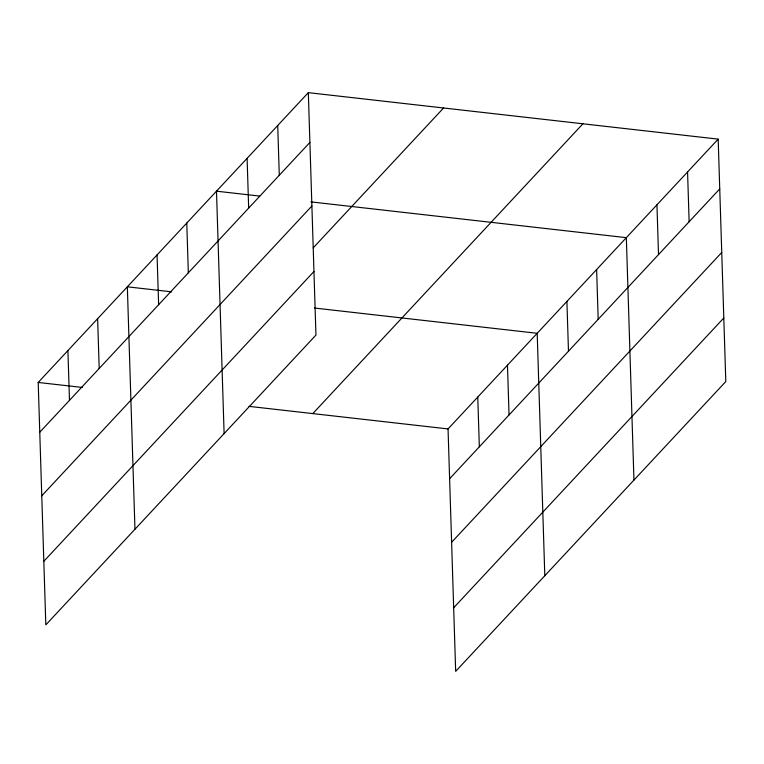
<?xml version="1.0" encoding="UTF-8"?>
<svg xmlns="http://www.w3.org/2000/svg" width="764" height="764" viewBox="0 0 764 764"><rect width="100%" height="100%" fill="white"/><g stroke="black" fill="none" stroke-linecap="round" stroke-linejoin="round"><path stroke-width="1.15" d="M308.331 92.645L315.952 335.071L45.821 624.866L38.2 382.449L308.331 92.645L718.179 139.134L725.8 381.551L455.669 671.355L448.048 428.929L718.179 139.134M39.766 432.223L309.897 142.419M41.762 495.798L311.893 205.993M313.192 247.87L443.578 107.982M43.825 561.292L313.956 271.497M312.801 413.591L582.932 123.787M449.614 478.713L719.745 188.909M451.61 542.287L721.741 252.483M453.673 607.781L723.804 317.986M259.626 196.071L216.489 191.181L224.11 433.599M310.929 201.887L626.337 237.661L633.958 480.088M171.652 291.838L127.34 286.815L134.961 529.232M314.558 308.045L537.197 333.295L544.808 575.722M38.2 382.449L82.502 387.472M249.026 406.362L448.048 428.929M687.571 171.976L689.128 221.751M656.954 204.819L658.52 254.603M596.627 269.539L598.183 319.323M566.907 301.417L568.473 351.201M507.477 365.173L509.044 414.957M477.767 397.051L479.334 446.835M277.714 125.487L279.28 175.271M247.106 158.329L248.663 208.114M186.769 223.059L188.336 272.834M157.059 254.937L158.625 304.712M97.63 318.693L99.196 368.468M67.91 350.571L69.476 400.346"/></g></svg>
